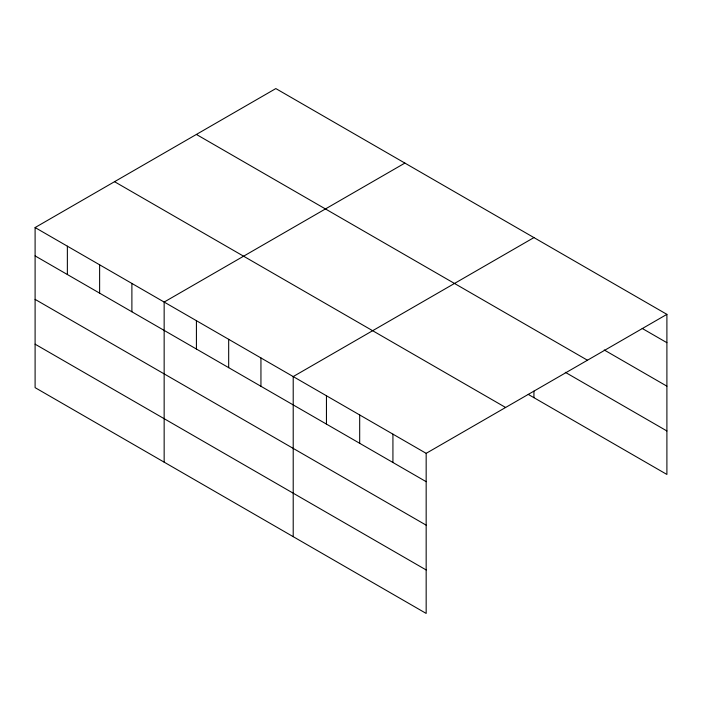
<?xml version="1.0" encoding="UTF-8"?>
<svg xmlns="http://www.w3.org/2000/svg" width="702" height="702" viewBox="0 0 702 702"><rect width="100%" height="100%" fill="white"/><g stroke="black" fill="none" stroke-linecap="round" stroke-linejoin="round"><path stroke-width="1.05" d="M35.1 227.553L426.167 453.343L426.167 613.425L35.1 387.644L35.1 227.553L275.833 88.575L666.9 314.356L666.9 474.447L528.246 394.392M404.887 163.083L164.154 302.062L164.154 462.153M533.932 237.592L293.208 376.57L293.208 536.661M426.167 453.343L666.9 314.356M642.207 328.439L666.9 342.69M604.22 349.982L666.9 386.17M196.393 134.442L587.46 360.223M565.277 372.297L666.9 430.967M114.54 181.695L505.607 407.476M35.1 255.897L426.167 481.677M35.1 299.377L426.167 525.157M35.1 344.173L426.167 569.954M533.932 391.154L533.932 397.674M392.927 434.152L392.927 462.486M359.687 414.952L359.687 443.295M326.448 395.761L326.448 424.105M260.942 357.95L260.942 386.284M228.677 339.32L228.677 367.664M196.42 320.691L196.42 349.034M131.888 283.441L131.888 311.776M99.623 264.812L99.623 293.155M67.366 246.183L67.366 274.526"/></g></svg>
